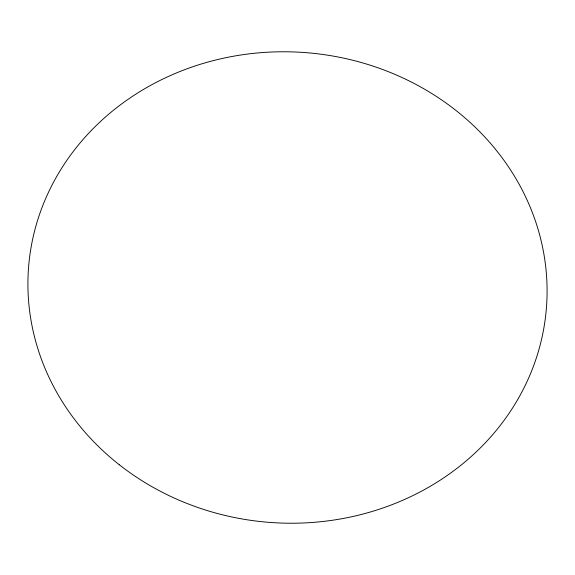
<?xml version="1.0" encoding="UTF-8"?>
<svg xmlns="http://www.w3.org/2000/svg" width="575" height="575" viewBox="0 0 575 575"><rect width="100%" height="100%" fill="white"/><g stroke="black" fill="none" stroke-linecap="round" stroke-linejoin="round"><path stroke-width="0.86" d="M119.284 464.737A259.728 235.585 4.4 0 0 542.829 333.486A259.728 235.585 4.4 0 0 200.388 64.278A259.728 235.585 4.4 0 0 119.284 464.737"/></g></svg>
